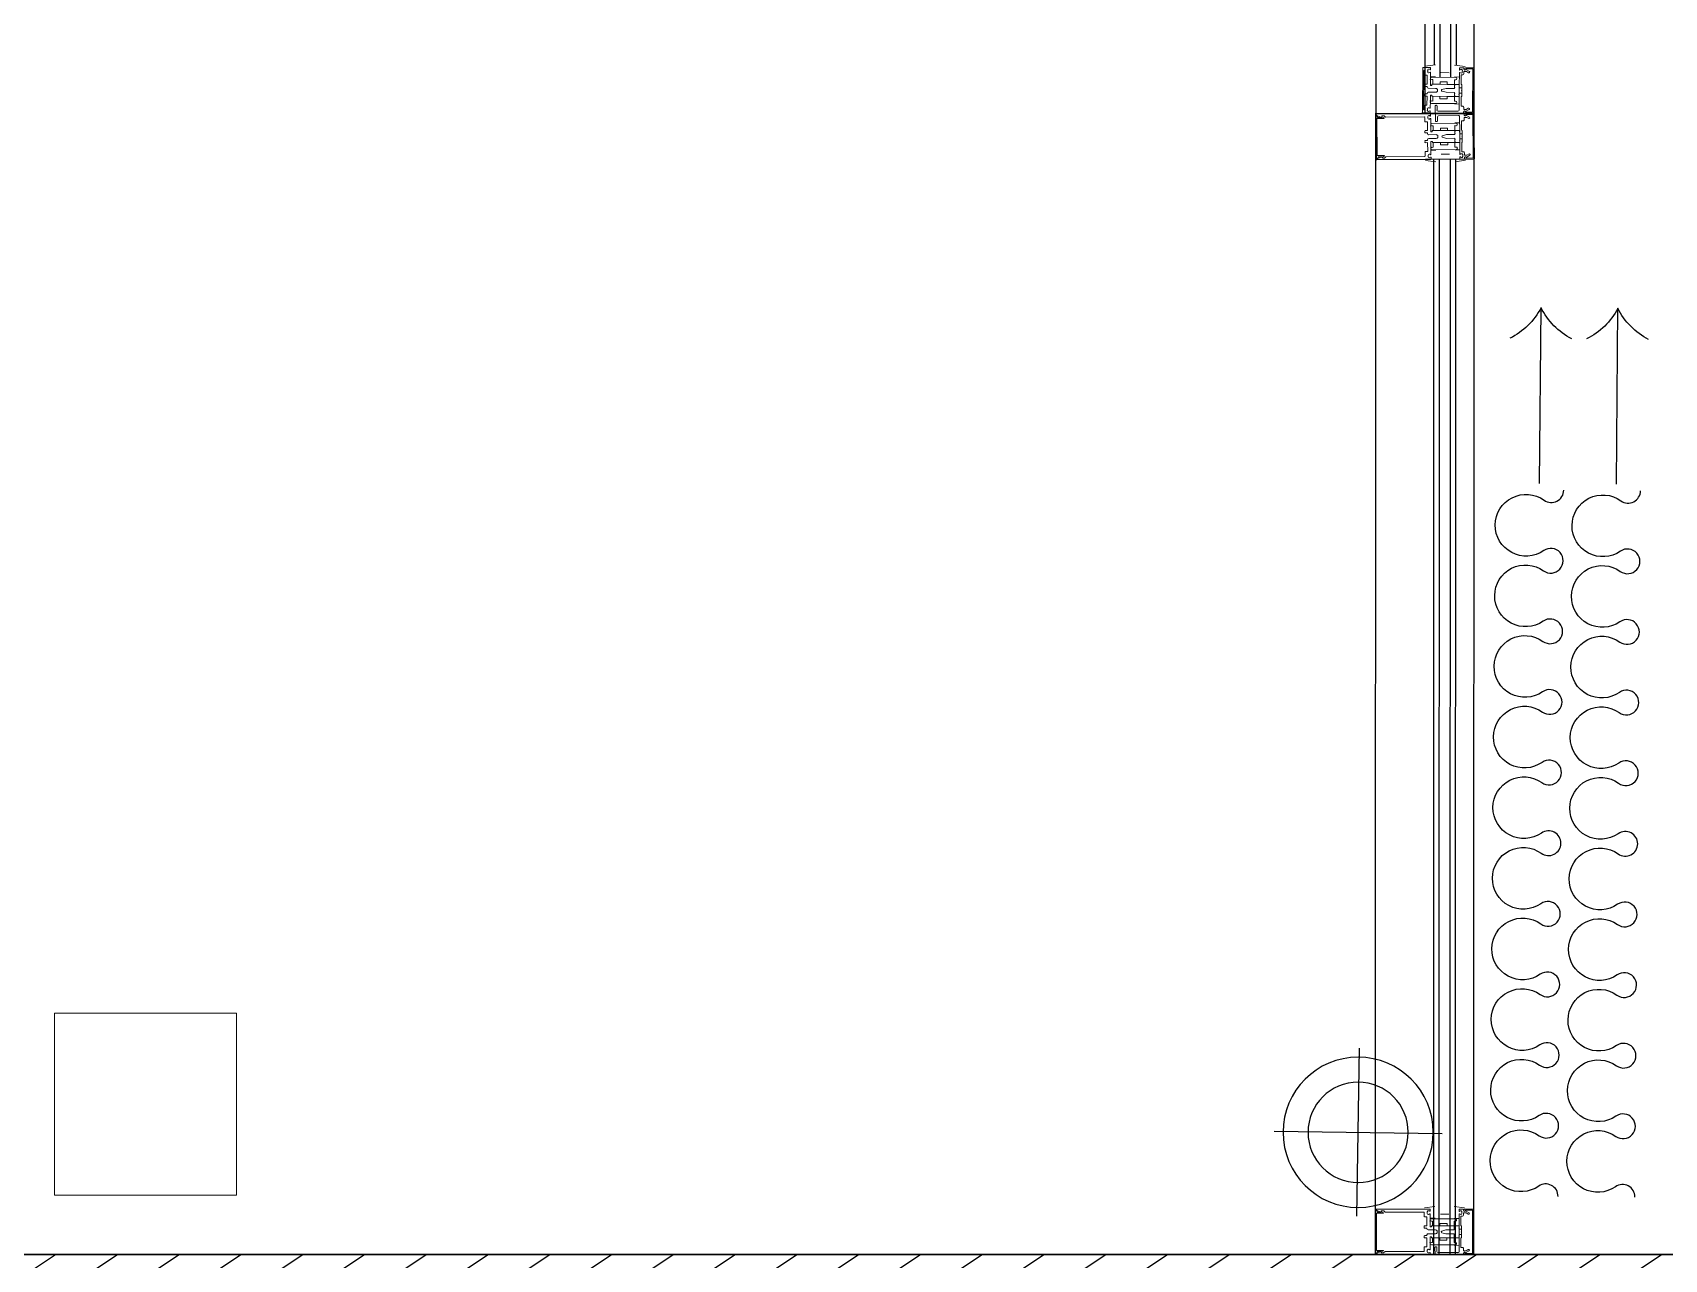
# Model space of a CAD drawing. Extents: x -678889171 to 586587, y -792238163 to 335485.
# Drawn here: x 67105 to 68899, y 45592 to 46941 of the extents above; entities that cross this region are included whole.
import ezdxf
from ezdxf.xclip import XClip

# ---------------------------------------------------------------- set-up
doc = ezdxf.new("R2010")
doc.units = 0
doc.header["$MEASUREMENT"] = 0
doc.header["$XCLIPFRAME"] = 2
doc.set_wipeout_variables(frame=1)
doc.linetypes.add('XR-A-col-910$0$ACAD_ISO10W100', pattern=[18, 12, -3, 0, -3])
doc.layers.get('0').update_dxf_attribs({"color": 8})
for name, color, linetype in [('9TH-FURN$0$XR-A-4TH-OLD DESIGN$0$I-EQPM', 252, 'Continuous'), ('9TH-FURN$0$XR-A-4TH-OLD DESIGN$0$I-FURN-CHAR', 252, 'Continuous'), ('9TH-FURN$0$XR-A-4TH-OLD DESIGN$0$I-WIPEOUT', 252, 'Continuous'), ('9TH-FURN$0$XR-A-TYP-3-5-9-10$0$I-EQPM', 252, 'Continuous'), ('9TH-FURN$0$XR-A-TYP-3-5-9-10$0$XREF_1BR$0$I-FURN', 252, 'Continuous'), ('XR-A-9TH-FLOOR$0$A-SITE-PATT', 252, 'Continuous'), ('XR-A-9TH-FLOOR$0$A-WALL', 252, 'Continuous'), ('XR-A-col-910$0$A-COLS', 252, 'Continuous'), ('XR-A-col-910$0$A-COLS-PATT', 252, 'Continuous'), ('XR-A-col-910$0$A-WALL-CENT', 252, 'XR-A-col-910$0$ACAD_ISO10W100'), ('XR-A-TYP 00(OUTER)$0$A-GLAZ', 252, 'Continuous'), ('XR-A-TYP 00(OUTER)$0$A-SITE-PATT', 252, 'Continuous'), ('XR-A-TYP-4TH TO 10TH (OUTER)$0$A-DIM-IN', 252, 'Continuous'), ('XR-A-TYP-4TH TO 10TH (OUTER)$0$A-WALL', 252, 'Continuous'), ('XR-CORE -A$0$A-WALL', 252, 'Continuous')]:
    doc.layers.add(name, color=color, linetype=linetype)
doc.layers.add('XR-A-TYP 00(OUTER)$0$Main entrance$0$A-ELEV-GLAZ', color=252, linetype='Continuous', lineweight=20)
doc.layers.add('XR-balcony drain (Tower A)$0$dim-in-m', color=252, linetype='Continuous', lineweight=0)

# ---------------------------------------------------------------- blocks, each defined once
blk = doc.blocks.new('9TH-FURN$0$XR-A-TYP-3-5-9-10$0$XREF_1BR$0$wer')
for radius in [225, 150]:
    blk.add_circle((4479.2, 10803.4), radius)
at = {"layer": '9TH-FURN$0$XR-A-TYP-3-5-9-10$0$XREF_1BR$0$I-FURN'}
for p, q in [((4479.2, 10551.9), (4479.2, 11055)), ((4730.7, 10803.4), (4227.7, 10803.4))]:
    blk.add_line(p, q, dxfattribs=at)
blk = doc.blocks.new('9TH-FURN$0$XR-A-4TH-OLD DESIGN$0$XREF_1BR$0$armm19')
for points in [[(0, 0), (-275, 0, -0.414214), (-365.2, 90.2), (-365.2, 360.7, -0.414214), (-4.5, 721.3), (0, 721.3), (4.5, 721.3, -0.414214), (365.2, 360.7), (365.2, 90.2, -0.414214), (275, 0), (0, 0)], [(-275, 360.7, -0.414214), (-4.5, 631.1), (0, 631.1)], [(138.8, 595.5, 0.130591), (4.5, 631.1), (0, 631.1)], [(259, 489.8, 0.306663), (124.5, 597.3, 0.30633), (36.7, 499.1, -0.872847)], [(372.5, 406.2, 0.14773), (240.8, 483.6, 0.213343), (124.5, 597.3, 0.178662)], [(-275, 360.7, -0.372719), (-4.5, 586.1), (0, 586.1)], [(81.4, 576.4, 0.072384), (4.5, 586.1), (0, 586.1)], [(266.1, 295.3, -0.165541), (238.2, 235.7, -0.425989), (-15, 494, -0.121523), (45.1, 529.6, 7.115464)], [(243.4, 292.5, 0.356772), (372.5, 406.2, 0.249542), (255.5, 499.8, -9.61688)], [(-275, 360.7), (-275, 90.2, -0.414214), (-320.1, 45.1), (-320.1, 45.1, -0.414214), (-365.2, 90.2)], [(275, 297.4), (275, 90.2, 0.414214), (320.1, 45.1), (320.1, 45.1, 0.414214), (365.2, 90.2)]]:
    blk.add_lwpolyline(points, format="xyb")
blk.add_wipeout([(-365.2, 360.7), (-365.2, 90.2), (-356.2, 51), (-337.8, 25.4), (-306.6, 5.7), (-275, 0), (275, 0), (313.3, 8.5), (338.8, 26.4), (361.4, 64.3), (365.2, 90.2), (364.7, 378.1), (372.5, 406.2), (357.9, 432.9), (327.5, 521.1), (259.5, 615.7), (155.2, 688.3), (4.5, 721.3), (-117.1, 703.3), (-259.5, 615.7), (-338.6, 496.4)]).dxf.layer = '9TH-FURN$0$XR-A-4TH-OLD DESIGN$0$I-WIPEOUT'
blk = doc.blocks.new('9TH-FURN$0$XR-A-4TH-OLD DESIGN$0$XREF_1BR$0$05BDRAPE')
for points in [[(-500, 0, 0.608416), (-485.7, 27.6, -0.608416), (-450, 96.6, -0.608416), (-414.3, 27.7, 1.932003), (-385.7, 27.7, -0.608416), (-350, 96.6, -0.608416), (-314.3, 27.7, 1.932003), (-285.7, 27.7, -0.608416), (-250, 96.6, -0.608416), (-214.3, 27.7, 1.932003), (-185.7, 27.7, -0.608416), (-150, 96.6, -0.608416), (-114.3, 27.7, 1.932003), (-85.7, 27.7, -0.608416), (-50, 96.6, -0.608416), (-14.3, 27.7, 0.608436), (0, 0, -0.608416)], [(0, 0, 0.608416), (14.3, 27.7, -0.608416), (50, 96.6, -0.608416), (85.7, 27.7, 1.932003), (114.3, 27.7, -0.608416), (150, 96.6, -0.608416), (185.7, 27.7, 1.932003), (214.3, 27.7, -0.608416), (250, 96.6, -0.608416), (285.7, 27.7, 1.932003), (314.3, 27.7, -0.608416), (350, 96.6, -0.608416), (385.7, 27.7, 1.932003), (414.3, 27.7, -0.608416), (450, 96.6, -0.608416), (485.7, 27.7, 0.608436), (500, 0, -0.608416)]]:
    blk.add_lwpolyline(points, format="xyb")
blk = doc.blocks.new('9TH-FURN$0$XR-A-4TH-OLD DESIGN$0$XREF_1BR$0$GUEST T1')
blk.add_line((-974.1, -13.6), (-1214.4, -13.6))
for centre, start, end in [((-1258, 72.1), 296.9731, 333.1823), ((-1258, -99.3), 26.8177, 63.0269)]:
    blk.add_arc(centre, 96.2, start, end)
at = {"xscale": -0.9651072330830278, "yscale": 0.9651072330830278, "zscale": 0.9651072330830278}
blk.add_blockref('9TH-FURN$0$XR-A-4TH-OLD DESIGN$0$XREF_1BR$0$05BDRAPE', (-482.6, -46.6), dxfattribs=at)
blk = doc.blocks.new('9TH-FURN$0$XR-A-4TH-OLD DESIGN$0$XREF_1BR$0$GS-1')
at = {"xscale": -0.8044866682359963, "yscale": 0.8044866682359963, "zscale": 0.8044866682359963, "rotation": 90}
for p in [(-31.1, 38.2), (53.3, 38.2)]:
    blk.add_blockref('9TH-FURN$0$XR-A-4TH-OLD DESIGN$0$XREF_1BR$0$GUEST T1', p, dxfattribs=at)
blk = doc.blocks.new('XR-A-col-910$0$core')
at = {"layer": 'XR-A-col-910$0$A-COLS-PATT'}
h = blk.add_hatch(dxfattribs=at)
h.set_pattern_fill('ANSI31', color=256, scale=300, angle=11.4764)
h.set_pattern_definition([(45, (-7e-12, -1e-12), (-26.516504, 26.516504), [])])
h.paths.add_polyline_path([(103374.7, 48333.1), (110388.4, 49757.1), (110298.9, 50198.1), (100892.6, 48288.4), (99650, 48288.4), (99650, 43803.5), (101922.3, 42187.6), (102096.2, 42432), (100050, 43887.2), (100050, 47838.4), (100937.8, 47838.4), (102904.9, 48237.7), (105109.8, 46669.7), (105312.7, 46955)])
at = {"layer": 'XR-A-col-910$0$A-COLS'}
blk.add_line((110298.9, 50198.1), (100892.6, 48288.4), dxfattribs=at)
blk = doc.blocks.new('XR-A-col-910')
at = {"layer": 'XR-A-col-910$0$A-WALL-CENT', "rotation": 348.5236005268783}
blk.add_blockref('XR-A-col-910$0$core', (-39109.7, 4826.1), dxfattribs=at)
blk = doc.blocks.new('XR-A-TYP 00(OUTER)$0$m')
at = {"layer": 'XR-A-TYP 00(OUTER)$0$Main entrance$0$A-ELEV-GLAZ'}
for p, q in [((12664.2, 190975.7, 0), (12663.8, 190966.3, 0)), ((12664.2, 190975.7, 0), (12663.8, 190966.3, 0)), ((12714.1, 190973.9, 0), (12664.2, 190975.7, 0)), ((12664.9, 190966.7, 0), (12665.2, 190974.4, 0)), ((12665.2, 190974.4, 0), (12713, 190972.7, 0)), ((12713, 190972.7, 0), (12712.8, 190965, 0)), ((12713.8, 190964.5, 0), (12714.1, 190973.9, 0)), ((12663.8, 190964.2, 0), (12662.7, 190933.4, 0)), ((12663.8, 190964.2, 0), (12663.6, 190960.2, 0)), ((12665.3, 190964.8, 0), (12664.4, 190964.8, 0)), ((12665.3, 190964.8, 0), (12664.4, 190964.8, 0)), ((12665.5, 190966.6, 0), (12664.9, 190966.7, 0)), ((12664.9, 190936.7, 0), (12665.7, 190958.5, 0)), ((12665.1, 190965, 0), (12665.5, 190965, 0)), ((12668, 190970.6, 0), (12665.7, 190966.8, 0)), ((12667, 190959.7, 0), (12683.8, 190959.1, 0)), ((12668, 190964.7, 0), (12668.1, 190967.5, 0)), ((12670.4, 190964.6, 0), (12668, 190964.7, 0)), ((12668.1, 190967.5, 0), (12669.5, 190969.7, 0)), ((12671.6, 190961.6, 0), (12671.6, 190963.3, 0)), ((12681.8, 190961.3, 0), (12671.6, 190961.6, 0)), ((12674, 190955.5, 0), (12673.1, 190929, 0)), ((12673.7, 190959.4, 0), (12673.6, 190954.2, 0)), ((12676.6, 190954.1, 0), (12676.7, 190955.4, 0)), ((12681.8, 190953.9, 0), (12676.6, 190954.1, 0)), ((12681.8, 190953.9, 0), (12680.9, 190929.2, 0)), ((12681.5, 190945.9, 0), (12681.8, 190953.9, 0)), ((12682.3, 190961.8, 0), (12681.8, 190961.3, 0)), ((12681.8, 190953.9, 0), (12682, 190959.2, 0)), ((12682.6, 190953.8, 0), (12681.8, 190953.9, 0)), ((12683.1, 190953.8, 0), (12681.8, 190953.9, 0)), ((12683.3, 190959.1, 0), (12682, 190959.2, 0)), ((12688.4, 190961.6, 0), (12682.3, 190961.8, 0)), ((12683, 190954.1, 0), (12682.6, 190953.8, 0)), ((12683.3, 190953.8, 0), (12683, 190954.1, 0)), ((12684.8, 190953.8, 0), (12683.3, 190953.8, 0)), ((12683.8, 190959.1, 0), (12684.1, 190958.8, 0)), ((12684.1, 190958.8, 0), (12684.5, 190959.1, 0)), ((12684.5, 190959.1, 0), (12692.7, 190958.8, 0)), ((12685.1, 190954.1, 0), (12684.8, 190953.8, 0)), ((12685.4, 190953.7, 0), (12685.1, 190954.1, 0)), ((12686.3, 190953.7, 0), (12685.4, 190953.7, 0)), ((12685.8, 190959, 0), (12685.9, 190961.7, 0)), ((12686, 190944.6, 0), (12686.3, 190953.7, 0)), ((12688.7, 190961.2, 0), (12688.4, 190961.6, 0)), ((12689, 190961.6, 0), (12688.7, 190961.2, 0)), ((12695, 190961.3, 0), (12689, 190961.6, 0)), ((12690.5, 190953.6, 0), (12690.2, 190944.5, 0)), ((12691.4, 190953.5, 0), (12690.5, 190953.6, 0)), ((12691.4, 190958.8, 0), (12691.5, 190961.5, 0)), ((12691.7, 190953.8, 0), (12691.4, 190953.5, 0)), ((12692, 190953.5, 0), (12691.7, 190953.8, 0)), ((12693.5, 190953.4, 0), (12692, 190953.5, 0)), ((12692.7, 190958.8, 0), (12693, 190958.4, 0)), ((12693, 190958.4, 0), (12693.3, 190958.8, 0)), ((12693.3, 190958.8, 0), (12708.1, 190958.2, 0)), ((12693.9, 190953.8, 0), (12693.5, 190953.4, 0)), ((12695, 190953.4, 0), (12693.7, 190953.4, 0)), ((12695.2, 190958.7, 0), (12693.9, 190958.7, 0)), ((12694.2, 190953.4, 0), (12693.9, 190953.8, 0)), ((12694.1, 190928.8, 0), (12695, 190953.4, 0)), ((12695, 190953.4, 0), (12694.2, 190953.4, 0)), ((12694.7, 190945.5, 0), (12695, 190953.4, 0)), ((12695.5, 190960.8, 0), (12695, 190961.3, 0)), ((12695.2, 190958.7, 0), (12695, 190953.4, 0)), ((12695, 190953.4, 0), (12700.2, 190953.2, 0)), ((12705.7, 190960.4, 0), (12695.5, 190960.8, 0)), ((12700.2, 190953.2, 0), (12700.2, 190954.5, 0)), ((12702.9, 190954.4, 0), (12701.9, 190928, 0)), ((12703.4, 190958.4, 0), (12703.2, 190953.1, 0)), ((12705.8, 190962, 0), (12705.7, 190960.4, 0)), ((12709.5, 190963.2, 0), (12707.1, 190963.3, 0)), ((12707.8, 190960.1, 0), (12707.9, 190960.4, 0)), ((12708.4, 190968.3, 0), (12709.6, 190966, 0)), ((12708.9, 190961.4, 0), (12710.8, 190961.3, 0)), ((12709.6, 190966, 0), (12709.5, 190963.2, 0)), ((12712, 190965.1, 0), (12709.9, 190969.1, 0)), ((12711.4, 190958.1, 0), (12713.1, 190958, 0)), ((12711.8, 190960.2, 0), (12711.8, 190960, 0)), ((12712.8, 190965, 0), (12712.1, 190965, 0)), ((12712.1, 190963.3, 0), (12712.5, 190963.3, 0)), ((12713.1, 190963, 0), (12712.3, 190963.1, 0)), ((12713.6, 190958.5, 0), (12713.7, 190962.4, 0)), ((12716.3, 190952.6, 0), (12715.1, 190964.1, 0)), ((12670.6, 190935.2, 0), (12666.1, 190935.4, 0)), ((12678.6, 190938.1, 0), (12678.9, 190946, 0)), ((12681.2, 190938, 0), (12678.6, 190938.1, 0)), ((12678.9, 190946, 0), (12681.5, 190945.9, 0)), ((12680.9, 190930.1, 0), (12681.2, 190938, 0)), ((12687, 190940, 0), (12686, 190944.6, 0)), ((12690.2, 190944.5, 0), (12688.8, 190939.9, 0)), ((12694.2, 190929.6, 0), (12694.5, 190937.5, 0)), ((12694.5, 190937.5, 0), (12697.1, 190937.4, 0)), ((12697.4, 190945.4, 0), (12694.7, 190945.5, 0)), ((12697.1, 190937.4, 0), (12697.4, 190945.4, 0)), ((12707.4, 190937.8, 0), (12707.7, 190946.9, 0)), ((12662.5, 190927.7, 0), (12660.3, 190868.4)), ((12662.5, 190927.7, 0), (12660.3, 190868.4)), ((12662.7, 190933.4, 0), (12670.5, 190933.1, 0)), ((12664.6, 190928, 0), (12662.9, 190928.1, 0)), ((12665.5, 190921.1, 0), (12664, 190878.4)), ((12664.2, 190925.9, 0), (12664.2, 190926.1, 0)), ((12667.1, 190924.7, 0), (12665.2, 190924.8, 0)), ((12670.4, 190921.3, 0), (12666, 190921.5, 0)), ((12675.4, 190927.6, 0), (12667.9, 190927.9, 0)), ((12668.2, 190926, 0), (12668.2, 190925.8, 0)), ((12670.9, 190924.2, 0), (12670.8, 190921.7, 0)), ((12680.7, 190923.8, 0), (12670.9, 190924.2, 0)), ((12671.1, 190933.7, 0), (12671.2, 190934.5, 0)), ((12675.7, 190927.3, 0), (12675.4, 190927.6, 0)), ((12675.7, 190928.9, 0), (12675.8, 190930.3, 0)), ((12676, 190927.6, 0), (12675.7, 190927.3, 0)), ((12675.8, 190930.3, 0), (12680.9, 190930.1, 0)), ((12681.9, 190927.4, 0), (12676, 190927.6, 0)), ((12680.6, 190921.4, 0), (12680.7, 190923.8, 0)), ((12682.7, 190920.9, 0), (12681, 190920.9, 0)), ((12681.1, 190929, 0), (12682, 190929, 0)), ((12682.2, 190928.8, 0), (12682.1, 190927.6, 0)), ((12683.9, 190923.7, 0), (12683.2, 190923.7, 0)), ((12683.2, 190923.7, 0), (12683.2, 190921.3, 0)), ((12685.5, 190933, 0), (12685.3, 190924.9, 0)), ((12689.5, 190924.8, 0), (12689.8, 190932.8, 0)), ((12691.4, 190923.4, 0), (12690.7, 190923.5, 0)), ((12691.3, 190921, 0), (12691.4, 190923.4, 0)), ((12693.4, 190920.5, 0), (12691.7, 190920.6, 0)), ((12692.8, 190927.2, 0), (12692.9, 190928.4, 0)), ((12698.9, 190926.8, 0), (12693, 190927, 0)), ((12693.1, 190928.6, 0), (12693.9, 190928.6, 0)), ((12703.7, 190923, 0), (12693.9, 190923.3, 0)), ((12693.9, 190923.3, 0), (12693.9, 190920.9, 0)), ((12699.3, 190929.4, 0), (12694.2, 190929.6, 0)), ((12699.2, 190926.5, 0), (12698.9, 190926.8, 0)), ((12699.5, 190926.8, 0), (12699.2, 190926.5, 0)), ((12699.3, 190928.1, 0), (12699.3, 190929.4, 0)), ((12707, 190926.5, 0), (12699.5, 190926.8, 0)), ((12702.3, 190926.7, 0), (12702.5, 190932, 0)), ((12703.7, 190920.6, 0), (12703.7, 190923, 0)), ((12708.5, 190920, 0), (12704.1, 190920.1, 0)), ((12706.6, 190924.4, 0), (12706.6, 190924.6, 0)), ((12707.4, 190876.8), (12708.9, 190919.5, 0)), ((12709.5, 190923.2, 0), (12707.6, 190923.3, 0)), ((12712, 190926.3, 0), (12710.3, 190926.4, 0)), ((12710.3, 190866.6), (12712.4, 190925.9, 0)), ((12710.6, 190924.5, 0), (12710.5, 190924.2, 0)), ((12715.5, 190931.5, 0), (12713.5, 190920.1, 0)), ((12660.7, 190868.2), (12661.9, 190869.3)), ((12661.9, 190869.3), (12663.9, 190874.2)), ((12662.4, 190876.9), (12664, 190878.4)), ((12662.4, 190874.9), (12662.4, 190876.9)), ((12663.9, 190874.2), (12663, 190874.3)), ((12708.1, 190872.7), (12707.2, 190872.7)), ((12707.2, 190872.7), (12708.9, 190867.7)), ((12707.4, 190876.8), (12708.8, 190875.3)), ((12708.8, 190875.3), (12708.7, 190873.3)), ((12708.9, 190867.7), (12709.9, 190866.5))]:
    blk.add_line(p, q, dxfattribs=at)
at = {"layer": 'XR-A-TYP 00(OUTER)$0$Main entrance$0$A-ELEV-GLAZ', "elevation": 0}
blk.add_lwpolyline([(12709.6, 190866, 0.668179), (12709.8, 190866.3), (12708.1, 190868.2), (12707.1, 190868.2), (12707.2, 190872.7), (12707.9, 190872.7), (12706.6, 190875.1, 0.767327), (12706, 190875), (12705.7, 190867.4), (12665, 190868.9), (12665.2, 190876.4, 0.767327), (12664.7, 190876.6), (12663.2, 190874.3), (12663.9, 190874.2), (12663.7, 190869.7), (12662.7, 190869.8), (12660.8, 190868.1, 0.668179), (12661, 190867.7)], format="xyb", close=True, dxfattribs=at)
at = {"layer": 'XR-A-TYP 00(OUTER)$0$Main entrance$0$A-ELEV-GLAZ'}
for centre, radius, start, end in [((12668.8, 190970.1, 0), 0.847, 327.9564, 147.9564), ((12665.1, 190966.2, 0), 1.27, 177.9564, 267.9564), ((12664.4, 190964.1, 0), 0.635, 87.9564, 177.9564), ((12664.4, 190964.1, 0), 0.635, 87.9564, 177.9564), ((12665.3, 190965.8, 0), 1.06, 267.9564, 69.2935), ((12665.5, 190965.8, 0), 0.847, 267.9564, 87.9564), ((12666.9, 190958.4, 0), 1.27, 87.9564, 177.9564), ((12670.4, 190963.3, 0), 1.27, 357.9564, 87.9564), ((12675.4, 190955.4, 0), 1.32, 357.9564, 177.9564), ((12701.5, 190954.5, 0), 1.32, 357.9564, 177.9564), ((12707.1, 190962, 0), 1.27, 87.9564, 177.9564), ((12709.7, 190960.1, 0), 1.91, 177.9564, 223.1461), ((12708.9, 190960.3, 0), 1.06, 87.9564, 177.9564), ((12708.1, 190958.5, 0), 0.318, 267.9564, 43.1461), ((12709.2, 190968.7, 0), 0.847, 27.9564, 207.9564), ((12710.8, 190960.2, 0), 1.06, 357.9564, 87.9564), ((12711.4, 190958.4, 0), 0.318, 132.7668, 267.9564), ((12712.3, 190964.1, 0), 1.06, 106.6194, 267.9564), ((12712.1, 190964.1, 0), 0.847, 87.9564, 267.9564), ((12709.9, 190960.1, 0), 1.91, 312.7668, 357.9564), ((12712.5, 190964.5, 0), 1.27, 267.9564, 357.9564), ((12713.1, 190962.4, 0), 0.635, 357.9564, 87.9564), ((12713.2, 190958.5, 0), 0.423, 267.9564, 357.9564), ((12666.2, 190936.6, 0), 1.27, 177.9564, 267.9564), ((12670.5, 190934.6, 0), 0.635, 357.9564, 87.9564), ((12687.7, 190932.9, 0), 2.12, 357.9564, 177.9564), ((12687.9, 190940.2, 0), 0.911, 192.9564, 342.9564), ((12662.9, 190927.6, 0), 0.423, 87.9564, 177.9564), ((12666.1, 190926.1, 0), 1.91, 132.7668, 177.9564), ((12665.3, 190925.9, 0), 1.06, 177.9564, 267.9564), ((12664.6, 190927.7, 0), 0.318, 312.7668, 87.9564), ((12665.9, 190921.1, 0), 0.423, 87.9564, 177.9564), ((12667.1, 190925.8, 0), 1.06, 267.9564, 357.9564), ((12667.9, 190927.6, 0), 0.318, 87.9564, 223.1461), ((12666.3, 190926, 0), 1.91, 357.9564, 43.1461), ((12670.4, 190921.7, 0), 0.423, 267.9564, 357.9564), ((12670.5, 190933.7, 0), 0.635, 267.9564, 357.9564), ((12674.4, 190929, 0), 1.32, 177.9564, 357.9564), ((12681, 190921.4, 0), 0.423, 177.9564, 267.9564), ((12681.1, 190929.2, 0), 0.212, 177.9564, 267.9564), ((12681.9, 190927.6, 0), 0.212, 267.9564, 357.9564), ((12681.9, 190928.8, 0), 0.212, 357.9564, 87.9564), ((12682.7, 190921.3, 0), 0.423, 267.9564, 357.9564), ((12684, 190925, 0), 1.27, 267.9564, 357.9564), ((12690.8, 190924.7, 0), 1.27, 177.9564, 267.9564), ((12691.7, 190921, 0), 0.423, 177.9564, 267.9564), ((12693, 190927.2, 0), 0.212, 177.9564, 267.9564), ((12693.1, 190928.4, 0), 0.212, 87.9564, 177.9564), ((12693.4, 190920.9, 0), 0.423, 267.9564, 357.9564), ((12693.9, 190928.8, 0), 0.212, 267.9564, 357.9564), ((12700.6, 190928, 0), 1.32, 177.9564, 357.9564), ((12704.1, 190920.5, 0), 0.423, 177.9564, 267.9564), ((12708.5, 190924.5, 0), 1.91, 132.7668, 177.9564), ((12707.6, 190924.4, 0), 1.06, 177.9564, 267.9564), ((12707, 190926.2, 0), 0.318, 312.7668, 87.9564), ((12708.5, 190919.5, 0), 0.423, 357.9564, 87.9564), ((12709.5, 190924.3, 0), 1.06, 267.9564, 357.9564), ((12710.3, 190926.1, 0), 0.318, 87.9564, 223.1461), ((12708.6, 190924.5, 0), 1.91, 357.9564, 43.1461), ((12712, 190925.9, 0), 0.423, 357.9564, 87.9564), ((12660.6, 190868.4), 0.211, 177.9564, 312.9564), ((12663, 190874.9), 0.635, 177.9564, 267.9564), ((12708.1, 190873.3), 0.635, 267.9564, 357.9564), ((12710.1, 190866.6), 0.211, 222.9564, 357.9564)]:
    blk.add_arc(centre, radius, start, end, dxfattribs=at)
blk = doc.blocks.new('XR-A-TYP 00(OUTER)$0$conc w')
at = {"layer": 'XR-A-TYP 00(OUTER)$0$Main entrance$0$A-ELEV-GLAZ'}
for p, q in [((83819.6, 6992.5), (83819.6, 6983.1)), ((83869.6, 6992.5), (83819.6, 6992.5)), ((83819.6, 6992.5), (83819.6, 6983.1)), ((83819.6, 6981), (83819.6, 6977)), ((83819.6, 6981), (83819.6, 6950.2)), ((83821.1, 6981.6), (83820.2, 6981.6)), ((83821.1, 6981.6), (83820.2, 6981.6)), ((83820.7, 6983.5), (83820.7, 6991.2)), ((83820.7, 6991.2), (83868.5, 6991.2)), ((83821.3, 6983.5), (83820.7, 6983.5)), ((83820.9, 6981.8), (83821.3, 6981.8)), ((83823.6, 6987.5), (83821.4, 6983.7)), ((83823.8, 6984.5), (83825.1, 6986.7)), ((83823.8, 6981.6), (83823.8, 6984.5)), ((83826.2, 6981.6), (83823.8, 6981.6)), ((83827.5, 6978.7), (83827.5, 6980.3)), ((83837.7, 6978.7), (83827.5, 6978.7)), ((83838.2, 6979.3), (83837.7, 6978.7)), ((83844.3, 6979.3), (83838.2, 6979.3)), ((83841.8, 6976.6), (83841.8, 6979.3)), ((83844.6, 6978.9), (83844.3, 6979.3)), ((83844.9, 6979.3), (83844.6, 6978.9)), ((83850.9, 6979.3), (83844.9, 6979.3)), ((83847.4, 6976.6), (83847.4, 6979.3)), ((83851.5, 6978.7), (83850.9, 6979.3)), ((83861.7, 6978.7), (83851.5, 6978.7)), ((83861.7, 6980.3), (83861.7, 6978.7)), ((83865.4, 6981.6), (83863, 6981.6)), ((83863.8, 6978.5), (83863.8, 6978.7)), ((83864.1, 6986.7), (83865.4, 6984.5)), ((83864.9, 6979.8), (83866.7, 6979.8)), ((83865.4, 6984.5), (83865.4, 6981.6)), ((83867.8, 6983.7), (83865.5, 6987.5)), ((83867.8, 6978.7), (83867.8, 6978.5)), ((83868.5, 6983.5), (83867.9, 6983.5)), ((83867.9, 6981.8), (83868.3, 6981.8)), ((83869, 6981.6), (83868.1, 6981.6)), ((83868.5, 6991.2), (83868.5, 6983.5)), ((83869.6, 6983.1), (83869.6, 6992.5)), ((83869.6, 6977), (83869.6, 6981)), ((83872.5, 6971.3), (83870.9, 6982.7)), ((83821.7, 6953.5), (83821.7, 6975.3)), ((83823, 6976.6), (83839.8, 6976.6)), ((83829.7, 6976.6), (83829.7, 6971.3)), ((83830.2, 6972.6), (83830.2, 6946.2)), ((83832.8, 6971.3), (83832.8, 6972.6)), ((83838, 6971.3), (83832.8, 6971.3)), ((83835.3, 6955.4), (83835.3, 6963.4)), ((83835.3, 6963.4), (83838, 6963.4)), ((83838, 6971.3), (83838, 6976.6)), ((83839.3, 6976.6), (83838, 6976.6)), ((83838.8, 6971.3), (83838, 6971.3)), ((83838, 6971.3), (83838, 6946.7)), ((83839.3, 6971.3), (83838, 6971.3)), ((83838, 6963.4), (83838, 6971.3)), ((83839.1, 6971.6), (83838.8, 6971.3)), ((83839.5, 6971.3), (83839.1, 6971.6)), ((83841, 6971.3), (83839.5, 6971.3)), ((83839.8, 6976.6), (83840.2, 6976.3)), ((83840.2, 6976.3), (83840.5, 6976.6)), ((83840.5, 6976.6), (83848.7, 6976.6)), ((83841.3, 6971.6), (83841, 6971.3)), ((83841.6, 6971.3), (83841.3, 6971.6)), ((83842.5, 6971.3), (83841.6, 6971.3)), ((83842.5, 6962.2), (83842.5, 6971.3)), ((83843.7, 6957.6), (83842.5, 6962.2)), ((83846.7, 6962.2), (83845.5, 6957.6)), ((83847.6, 6971.3), (83846.7, 6971.3)), ((83846.7, 6971.3), (83846.7, 6962.2)), ((83847.9, 6971.6), (83847.6, 6971.3)), ((83848.2, 6971.3), (83847.9, 6971.6)), ((83849.7, 6971.3), (83848.2, 6971.3)), ((83848.7, 6976.6), (83849, 6976.3)), ((83849, 6976.3), (83849.4, 6976.6)), ((83849.4, 6976.6), (83864.1, 6976.6)), ((83850.1, 6971.6), (83849.7, 6971.3)), ((83851.2, 6976.6), (83849.9, 6976.6)), ((83851.2, 6971.3), (83849.9, 6971.3)), ((83850.4, 6971.3), (83850.1, 6971.6)), ((83851.2, 6971.3), (83850.4, 6971.3)), ((83851.2, 6976.6), (83851.2, 6971.3)), ((83851.2, 6971.3), (83856.4, 6971.3)), ((83851.2, 6963.4), (83851.2, 6971.3)), ((83851.2, 6946.7), (83851.2, 6971.3)), ((83853.9, 6963.4), (83851.2, 6963.4)), ((83853.9, 6955.4), (83853.9, 6963.4)), ((83856.4, 6971.3), (83856.4, 6972.6)), ((83859, 6972.6), (83859, 6946.2)), ((83859.4, 6976.6), (83859.4, 6971.3)), ((83864.1, 6956.2), (83864.1, 6965.3)), ((83867.4, 6976.6), (83869.2, 6976.6)), ((83819.6, 6950.2), (83827.4, 6950.2)), ((83819.6, 6944.4), (83819.6, 6936.2, 0)), ((83819.6, 6944.4), (83819.6, 6936.4)), ((83821.8, 6944.9), (83820, 6944.9)), ((83821.4, 6942.7), (83821.4, 6943)), ((83824.3, 6941.7), (83822.5, 6941.7)), ((83827.4, 6952.3), (83823, 6952.3)), ((83832.5, 6944.9), (83825.1, 6944.9)), ((83825.4, 6943), (83825.4, 6942.7)), ((83828.1, 6950.8), (83828.1, 6951.6)), ((83832.8, 6944.5), (83832.5, 6944.9)), ((83832.8, 6947.5), (83838, 6947.5)), ((83832.8, 6946.2), (83832.8, 6947.5)), ((83833.1, 6944.9), (83832.8, 6944.5)), ((83839, 6944.9), (83833.1, 6944.9)), ((83838, 6955.4), (83835.3, 6955.4)), ((83838, 6947.5), (83838, 6955.4)), ((83838.2, 6946.5), (83839, 6946.5)), ((83839.2, 6946.3), (83839.2, 6945.1)), ((83842.5, 6950.6), (83842.5, 6942.5)), ((83846.7, 6942.5), (83846.7, 6950.6)), ((83850, 6945.1), (83850, 6946.3)), ((83850.2, 6946.5), (83851, 6946.5)), ((83856.1, 6944.9), (83850.2, 6944.9)), ((83851.2, 6955.4), (83853.9, 6955.4)), ((83851.2, 6947.5), (83851.2, 6955.4)), ((83856.4, 6947.5), (83851.2, 6947.5)), ((83856.4, 6944.5), (83856.1, 6944.9)), ((83856.4, 6946.2), (83856.4, 6947.5)), ((83856.7, 6944.9), (83856.4, 6944.5)), ((83864.1, 6944.9), (83856.7, 6944.9)), ((83859.4, 6944.9), (83859.4, 6950.2)), ((83863.8, 6942.7), (83863.8, 6943)), ((83866.7, 6941.7), (83864.9, 6941.7)), ((83869.2, 6944.9), (83867.4, 6944.9)), ((83867.8, 6943), (83867.8, 6942.7)), ((83869.6, 6936.2, 0), (83869.6, 6944.4)), ((83872.5, 6950.2), (83870.9, 6938.7)), ((83819.6, 6936.2), (83869.6, 6936.2)), ((83822.9, 6938), (83822.9, 6937.5, 0)), ((83866.3, 6937.5), (83822.9, 6937.5)), ((83827.7, 6938.4), (83823.3, 6938.4)), ((83838, 6941.2), (83828.2, 6941.2)), ((83828.2, 6941.2), (83828.2, 6938.8)), ((83838, 6938.8), (83838, 6941.2)), ((83840.1, 6938.4), (83838.4, 6938.4)), ((83841.2, 6941.2), (83840.5, 6941.2)), ((83840.5, 6941.2), (83840.5, 6938.8)), ((83848.7, 6941.2), (83848, 6941.2)), ((83848.7, 6938.8), (83848.7, 6941.2)), ((83850.8, 6938.4), (83849.1, 6938.4)), ((83861, 6941.2), (83851.2, 6941.2)), ((83851.2, 6941.2), (83851.2, 6938.8)), ((83861, 6938.8), (83861, 6941.2)), ((83865.9, 6938.4), (83861.4, 6938.4)), ((83866.3, 6937.5, 0), (83866.3, 6938))]:
    blk.add_line(p, q, dxfattribs=at)
for centre, radius, start, end in [((83820.9, 6983.1), 1.27, 180, 270), ((83820.2, 6981), 0.635, 90, 180), ((83820.2, 6981), 0.635, 90, 180), ((83821.1, 6982.7), 1.06, 270, 71.3371), ((83821.3, 6982.7), 0.847, 270, 90), ((83824.4, 6987.1), 0.847, 330, 150), ((83826.2, 6980.3), 1.27, 360, 90), ((83863, 6980.3), 1.27, 90, 180), ((83864.9, 6978.7), 1.06, 90, 180), ((83865.7, 6978.5), 1.91, 180, 225.1897), ((83864.8, 6987.1), 0.847, 30, 210), ((83866.7, 6978.7), 1.06, 360, 90), ((83868.1, 6982.7), 1.06, 108.6629, 270), ((83867.9, 6982.7), 0.847, 90, 270), ((83865.9, 6978.5), 1.91, 314.8103, 360), ((83868.3, 6983.1), 1.27, 270, 360), ((83869, 6981), 0.635, 360, 90), ((83823, 6975.3), 1.27, 90, 180), ((83831.5, 6972.6), 1.32, 360, 180), ((83857.7, 6972.6), 1.32, 360, 180), ((83864.1, 6976.9), 0.318, 270, 45.1897), ((83867.4, 6976.9), 0.318, 134.8103, 270), ((83869.2, 6977), 0.423, 270, 0), ((83820, 6944.4), 0.423, 90, 180), ((83823.3, 6943), 1.91, 134.8103, 180), ((83822.5, 6942.7), 1.06, 180, 270), ((83823, 6953.5), 1.27, 180, 270), ((83821.8, 6944.5), 0.318, 314.8103, 90), ((83824.3, 6942.7), 1.06, 270, 360), ((83825.1, 6944.5), 0.318, 90, 225.1897), ((83823.5, 6943), 1.91, 360, 45.1897), ((83827.4, 6951.6), 0.635, 360, 90), ((83827.4, 6950.8), 0.635, 270, 360), ((83831.5, 6946.2), 1.32, 180, 360), ((83838.2, 6946.7), 0.212, 180, 270), ((83839, 6946.3), 0.212, 360, 90), ((83839, 6945.1), 0.212, 270, 360), ((83841.2, 6942.5), 1.27, 270, 360), ((83844.6, 6950.6), 2.12, 360, 180), ((83844.6, 6957.8), 0.911, 195, 345), ((83848, 6942.5), 1.27, 180, 270), ((83850.2, 6946.3), 0.212, 90, 180), ((83850.2, 6945.1), 0.212, 180, 270), ((83851, 6946.7), 0.212, 270, 360), ((83857.7, 6946.2), 1.32, 180, 360), ((83865.7, 6943), 1.91, 134.8103, 180), ((83864.9, 6942.7), 1.06, 180, 270), ((83864.1, 6944.5), 0.318, 314.8103, 90), ((83866.7, 6942.7), 1.06, 270, 360), ((83867.4, 6944.5), 0.318, 90, 225.1897), ((83865.9, 6943), 1.91, 360, 45.1897), ((83869.2, 6944.4), 0.423, 360, 90), ((83823.3, 6938), 0.423, 90, 180), ((83827.7, 6938.8), 0.423, 270, 360), ((83838.4, 6938.8), 0.423, 180, 270), ((83840.1, 6938.8), 0.423, 270, 360), ((83849.1, 6938.8), 0.423, 180, 270), ((83850.8, 6938.8), 0.423, 270, 0), ((83861.4, 6938.8), 0.423, 180, 270), ((83865.9, 6938), 0.423, 0, 90)]:
    blk.add_arc(centre, radius, start, end, dxfattribs=at)
blk = doc.blocks.new('XR-A-TYP 00(OUTER)$0$2nd floor towers$0$xref units$0$Sl-Dr-1500')
at = {"layer": 'XR-A-TYP 00(OUTER)$0$A-GLAZ'}
for p, q in [((474.2, 7.6, 0), (525, 7.9, 0)), ((474.2, 7.6, 0), (475, -100.1, 0)), ((525, 7.9, 0), (525, -100.1, 0)), ((525, 7.9, 0), (2125, 7.9, 0)), ((525, 7.9, 0), (2125, 7.9, 0)), ((525, -100.1, 0), (525, -42.1, 0)), ((525, -46.1, 0), (2075, -46.1, 0)), ((1300, -61.9, 0), (564.8, -62.1, 0)), ((1300, -55.9, 0), (578.1, -56.1, 0)), ((1300, -73.9, 0), (564.7, -74.1, 0)), ((1300, -79.9, 0), (577.9, -80.1, 0)), ((475, -100.1, 0), (2175, -100.1, 0))]:
    blk.add_line(p, q, dxfattribs=at)
at = {"layer": 'XR-A-TYP 00(OUTER)$0$A-SITE-PATT', "rotation": 182.5607056487326}
blk.add_blockref('XR-A-TYP 00(OUTER)$0$m', (4644.1, 191251.1, 0), dxfattribs=at)
at = {"layer": 'XR-A-TYP 00(OUTER)$0$A-SITE-PATT', "xscale": -0.9999999999999994, "rotation": 179.5442117813893}
blk.add_blockref('XR-A-TYP 00(OUTER)$0$conc w', (-83236.2, 7559.8, 0), dxfattribs=at)
blk = doc.blocks.new('XR-A-TYP 00(OUTER)')
at = {"layer": 'XR-A-TYP 00(OUTER)$0$A-GLAZ'}
for p, q in [((71381.8, 33330), (71381.6, 32075)), ((71489.8, 33330), (71489.6, 32075)), ((71445.8, 33279.2), (71445.6, 32075)), ((71451.8, 33279.3), (71451.6, 32075)), ((71463.8, 33279.3), (71463.6, 32075)), ((71469.8, 33279.4), (71469.6, 32075))]:
    blk.add_line(p, q, dxfattribs=at)
at = {"layer": 'XR-A-TYP 00(OUTER)$0$A-GLAZ', "zscale": -1, "rotation": 90.00000065840175}
blk.add_blockref('XR-A-TYP 00(OUTER)$0$2nd floor towers$0$xref units$0$Sl-Dr-1500', (71390.4, 32804.6, 0), dxfattribs=at)
at = {"layer": 'XR-A-TYP 00(OUTER)$0$A-SITE-PATT', "xscale": -0.9999999999999982, "rotation": 267.9575698756386}
blk.add_blockref('XR-A-TYP 00(OUTER)$0$m', (-119816.1, 26225.2, 0), dxfattribs=at)
blk = doc.blocks.new('XR-balcony drain (Tower A)')
at = {"layer": 'XR-balcony drain (Tower A)$0$dim-in-m'}
blk.add_lwpolyline([(70129.9, 32140.3), (69929.9, 32140.3), (69929.9, 32340.3), (70129.9, 32340.3)], close=True, dxfattribs=at)
blk = doc.blocks.new('XR-A-TYP-4TH TO 10TH (OUTER)')
at = {"layer": 'XR-A-TYP-4TH TO 10TH (OUTER)$0$A-DIM-IN'}
ref = blk.add_blockref('XR-A-TYP 00(OUTER)', (0, 0), dxfattribs=at)
XClip(ref).set_block_clipping_path([(19908.0302680896, -24395.0039034439), (141486.3941120692, 77630.6383366612)])
at = {"layer": 'XR-A-TYP-4TH TO 10TH (OUTER)$0$A-WALL'}
blk.add_blockref('XR-balcony drain (Tower A)', (0, 0), dxfattribs=at)

msp = doc.modelspace()

# ---------------------------------------------------------------- linework, layer by layer
at = {"layer": 'XR-CORE -A$0$A-WALL'}
for p, q in [((66573, 45597.1), (78239.6, 45597.1)), ((76171.2, 45597.1), (67489.6, 45597.1))]:
    msp.add_line(p, q, dxfattribs=at)
msp.add_lwpolyline([(76171.2, 45597.1), (66587.4, 45597.1)], dxfattribs=at)

# ---------------------------------------------------------------- block references
at = {"layer": '9TH-FURN$0$XR-A-4TH-OLD DESIGN$0$I-FURN-CHAR', "extrusion": (1.14521e-09, -1.34087e-09, 1), "rotation": 136.4364744650337}
msp.add_blockref('9TH-FURN$0$XR-A-4TH-OLD DESIGN$0$XREF_1BR$0$armm19', (69580.7, 47320.3, 0), dxfattribs=at)
at = {"layer": '9TH-FURN$0$XR-A-TYP-3-5-9-10$0$I-EQPM', "xscale": -0.3671517824412131, "yscale": 0.367151782441213, "zscale": 0.3671517824412129, "rotation": 359.1897561762141}
msp.add_blockref('9TH-FURN$0$XR-A-TYP-3-5-9-10$0$XREF_1BR$0$wer', (70150.7, 41742.2), dxfattribs=at)

# ---------------------------------------------------------------- next in the draw order: block references
at = {"layer": '9TH-FURN$0$XR-A-4TH-OLD DESIGN$0$I-EQPM', "extrusion": (4.89388e-08, -5.10436e-10, 1), "rotation": 359.5416568014404}
msp.add_blockref('9TH-FURN$0$XR-A-4TH-OLD DESIGN$0$XREF_1BR$0$GS-1', (68775.5, 45622.9, 0), dxfattribs=at)
at = {"layer": 'XR-A-9TH-FLOOR$0$A-SITE-PATT'}
msp.add_blockref('XR-A-TYP-4TH TO 10TH (OUTER)', (-2800.4, 13522.1), dxfattribs=at)
at = {"layer": 'XR-A-9TH-FLOOR$0$A-WALL'}
msp.add_blockref('XR-A-col-910', (-2800.4, 13522.1), dxfattribs=at)

doc.saveas('drawing.dxf')
